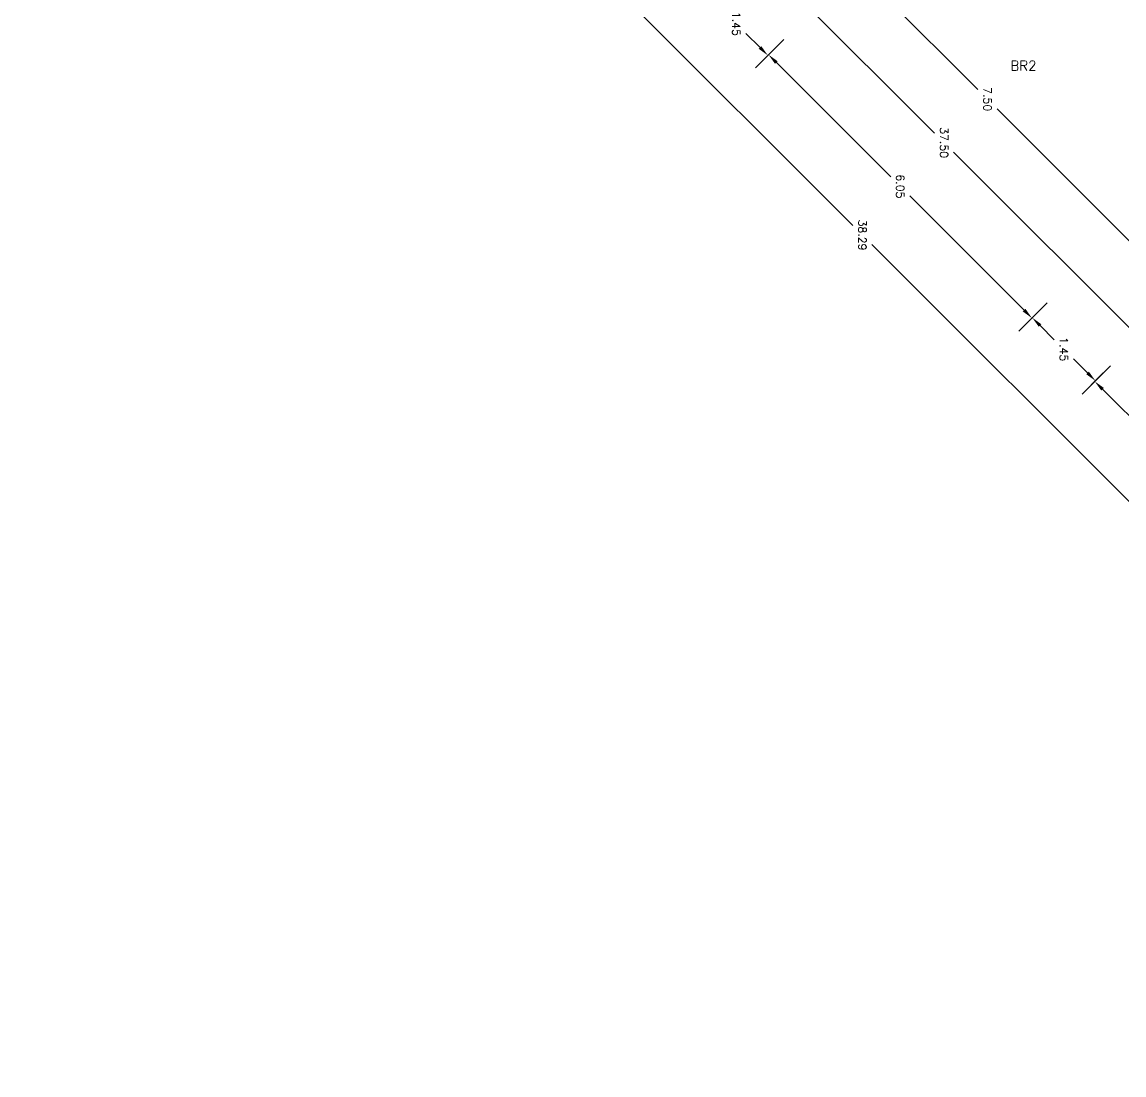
# Model space of a CAD drawing. Extents: x 19.8 to 90.6, y 5.5 to 74.
# Drawn here: x 19.87 to 37.76, y 6.1 to 23.21 of the extents above; entities that cross this region are included whole.
import ezdxf

# ---------------------------------------------------------------- set-up
doc = ezdxf.new("R2010")
doc.units = 0
doc.header["$MEASUREMENT"] = 0
doc.linetypes.add('Default', pattern=[0])
doc.linetypes.add('Solid', pattern=[0])
doc.layers.get('DEFPOINTS').update_dxf_attribs({"linetype": 'Solid'})
doc.layers.add('Dimensions (COTAS)', color=212, linetype='Solid')
doc.layers.add('Text O', color=212, linetype='Default')
doc.styles.add('Simplex', font='SIMPLEX.SHX')
doc.dimstyles.get("Standard").update_dxf_attribs({"dimtxt": 0.13, "dimasz": 0.18, "dimexe": 0.18, "dimexo": 0.0625, "dimgap": 0.09, "dimtad": 1, "dimtih": 1, "dimtoh": 1, "dimzin": 0, "dimdsep": 46, "dimtxsty": 'Simplex', "dimcen": 0.09, "dimadec": 0, "dimazin": 0, "dimtfac": 1, "dimtofl": 0, "dimtmove": 0, "dimatfit": 3, "dimfxl": 0, "dimtolj": 1, "dimtzin": 0, "dimarcsym": 0})

# ---------------------------------------------------------------- blocks, each defined once
blk = doc.blocks.new('*D19')
at = {"layer": 'DEFPOINTS', "color": 0}
for p in [(19.869, 33.175), (19.979, 33.285), (46.944, 6.1)]:
    blk.add_point(p, dxfattribs=at)
at = {"layer": 'Dimensions (COTAS)', "color": 0, "lineweight": -2}
for p, q in [((19.913, 33.219), (20.106, 33.412)), ((20.106, 33.158), (33.361, 19.902)), ((46.927, 6.337), (33.671, 19.592)), ((46.988, 6.144), (47.181, 6.337))]:
    blk.add_line(p, q, dxfattribs=at)
at = {"layer": 'Dimensions (COTAS)', "color": 0}
for points in [[(20.127, 33.179), (20.085, 33.136), (19.979, 33.285)], [(46.948, 6.358), (46.906, 6.316), (47.054, 6.21)]]:
    blk.add_solid(points, dxfattribs=at)
at = {"layer": 'Dimensions (COTAS)', "color": 0, "insert": (33.516, 19.747), "char_height": 0.13, "attachment_point": 5, "rotation": 270, "style": 'Simplex'}
blk.add_mtext('\\A1;38.29', dxfattribs=at)
blk = doc.blocks.new('*D20')
at = {"layer": 'DEFPOINTS', "color": 0}
for p in [(23.949, 36.873), (21.584, 34.508), (50.466, 10.357)]:
    blk.add_point(p, dxfattribs=at)
at = {"layer": 'Dimensions (COTAS)', "color": 0, "lineweight": -2}
for p, q in [((23.905, 36.829), (21.456, 34.38)), ((21.711, 34.38), (34.687, 21.404)), ((47.973, 8.118), (34.997, 21.094)), ((50.421, 10.312), (47.973, 7.864))]:
    blk.add_line(p, q, dxfattribs=at)
at = {"layer": 'Dimensions (COTAS)', "color": 0}
for points in [[(21.732, 34.401), (21.69, 34.359), (21.584, 34.508)], [(47.994, 8.14), (47.952, 8.097), (48.1, 7.991)]]:
    blk.add_solid(points, dxfattribs=at)
at = {"layer": 'Dimensions (COTAS)', "color": 0, "insert": (34.842, 21.249), "char_height": 0.13, "attachment_point": 5, "rotation": 270, "style": 'Simplex'}
blk.add_mtext('\\A1;37.50', dxfattribs=at)
blk = doc.blocks.new('*D26')
at = {"layer": 'DEFPOINTS', "color": 0}
for p in [(31.886, 22.572), (31.992, 22.677), (36.164, 18.294)]:
    blk.add_point(p, dxfattribs=at)
at = {"layer": 'Dimensions (COTAS)', "color": 0, "lineweight": -2}
for p, q in [((31.931, 22.616), (32.119, 22.804)), ((32.119, 22.55), (33.976, 20.693)), ((36.142, 18.526), (34.286, 20.383)), ((36.209, 18.338), (36.397, 18.526))]:
    blk.add_line(p, q, dxfattribs=at)
at = {"layer": 'Dimensions (COTAS)', "color": 0}
for points in [[(32.14, 22.571), (32.098, 22.529), (31.992, 22.677)], [(36.164, 18.548), (36.121, 18.505), (36.27, 18.399)]]:
    blk.add_solid(points, dxfattribs=at)
at = {"layer": 'Dimensions (COTAS)', "color": 0, "insert": (34.131, 20.538), "char_height": 0.13, "attachment_point": 5, "rotation": 270, "style": 'Simplex'}
blk.add_mtext('\\A1;6.05', dxfattribs=at)
blk = doc.blocks.new('*D27')
at = {"layer": 'DEFPOINTS', "color": 0}
for p in [(34.556, 26.267), (32.896, 24.607), (39.859, 20.963)]:
    blk.add_point(p, dxfattribs=at)
at = {"layer": 'Dimensions (COTAS)', "color": 0, "lineweight": -2}
for p, q in [((34.512, 26.222), (32.769, 24.48)), ((33.023, 24.48), (35.393, 22.11)), ((38.072, 19.431), (35.703, 21.8)), ((39.815, 20.919), (38.072, 19.176))]:
    blk.add_line(p, q, dxfattribs=at)
at = {"layer": 'Dimensions (COTAS)', "color": 0}
for points in [[(33.045, 24.501), (33.002, 24.458), (32.896, 24.607)], [(38.093, 19.452), (38.051, 19.41), (38.199, 19.304)]]:
    blk.add_solid(points, dxfattribs=at)
at = {"layer": 'Dimensions (COTAS)', "color": 0, "insert": (35.548, 21.955), "char_height": 0.13, "attachment_point": 5, "rotation": 270, "style": 'Simplex'}
blk.add_mtext('\\A1;7.50', dxfattribs=at)
blk = doc.blocks.new('L')
at = {"color": 0}
blk.add_line((0, 0.15), (0, -0.5), dxfattribs=at)
blk = doc.blocks.new('*D28')
at = {"layer": 'DEFPOINTS', "color": 0}
for p in [(30.956, 23.692), (30.861, 23.597), (31.886, 22.572)]:
    blk.add_point(p, dxfattribs=at)
at = {"layer": 'Dimensions (COTAS)', "color": 0, "lineweight": -2}
for p, q in [((30.905, 23.641), (31.083, 23.819)), ((31.083, 23.565), (31.314, 23.334)), ((31.854, 22.794), (31.624, 23.024)), ((31.931, 22.616), (32.109, 22.794))]:
    blk.add_line(p, q, dxfattribs=at)
at = {"layer": 'Dimensions (COTAS)', "color": 0}
for points in [[(31.105, 23.586), (31.062, 23.544), (30.956, 23.692)], [(31.875, 22.815), (31.833, 22.773), (31.981, 22.667)]]:
    blk.add_solid(points, dxfattribs=at)
at = {"layer": 'Dimensions (COTAS)', "color": 0, "insert": (31.469, 23.179), "char_height": 0.13, "attachment_point": 5, "rotation": 270, "style": 'Simplex'}
blk.add_mtext('\\A1;1.45', dxfattribs=at)
blk = doc.blocks.new('*D30')
at = {"layer": 'DEFPOINTS', "color": 0}
for p in [(37.29, 17.369), (37.19, 17.269), (41.468, 12.991)]:
    blk.add_point(p, dxfattribs=at)
at = {"layer": 'Dimensions (COTAS)', "color": 0, "lineweight": -2}
for p, q in [((37.234, 17.313), (37.417, 17.496)), ((37.417, 17.241), (39.274, 15.385)), ((41.441, 13.218), (39.584, 15.075)), ((41.512, 13.035), (41.695, 13.218))]:
    blk.add_line(p, q, dxfattribs=at)
at = {"layer": 'Dimensions (COTAS)', "color": 0}
for points in [[(37.438, 17.263), (37.396, 17.22), (37.29, 17.369)], [(41.462, 13.239), (41.419, 13.197), (41.568, 13.091)]]:
    blk.add_solid(points, dxfattribs=at)
at = {"layer": 'Dimensions (COTAS)', "color": 0, "insert": (39.429, 15.23), "char_height": 0.13, "attachment_point": 5, "rotation": 270, "style": 'Simplex'}
blk.add_mtext('\\A1;6.05', dxfattribs=at)
blk = doc.blocks.new('*D31')
at = {"layer": 'DEFPOINTS', "color": 0}
for p in [(36.164, 18.294), (36.275, 18.404), (37.19, 17.269)]:
    blk.add_point(p, dxfattribs=at)
at = {"layer": 'Dimensions (COTAS)', "color": 0, "lineweight": -2}
for p, q in [((36.209, 18.338), (36.402, 18.532)), ((36.402, 18.277), (36.633, 18.047)), ((37.173, 17.506), (36.943, 17.737)), ((37.234, 17.313), (37.428, 17.506))]:
    blk.add_line(p, q, dxfattribs=at)
at = {"layer": 'Dimensions (COTAS)', "color": 0}
for points in [[(36.423, 18.298), (36.381, 18.256), (36.275, 18.404)], [(37.194, 17.528), (37.152, 17.485), (37.3, 17.379)]]:
    blk.add_solid(points, dxfattribs=at)
at = {"layer": 'Dimensions (COTAS)', "color": 0, "insert": (36.788, 17.892), "char_height": 0.13, "attachment_point": 5, "rotation": 270, "style": 'Simplex'}
blk.add_mtext('\\A1;1.45', dxfattribs=at)

msp = doc.modelspace()

# ---------------------------------------------------------------- block references
at = {"layer": 'Dimensions (COTAS)', "xscale": -1, "rotation": 135.0000000000032}
for p in [(31.886, 22.572), (36.164, 18.294), (37.19, 17.269)]:
    msp.add_blockref('L', p, dxfattribs=at)

# ---------------------------------------------------------------- texts
at = {"layer": 'Text O', "style": 'Simplex'}
msp.add_text('BR2', height=0.16, dxfattribs=at).set_placement((35.92, 22.419))

# ---------------------------------------------------------------- dimensions: what is measured, and where the dimension line sits
at = {"layer": 'Dimensions (COTAS)'}
for base, p1, p2, picture, middle in [((21.584, 34.508), (50.466, 10.357), (23.949, 36.873), '*D20', (34.842, 21.249)), ((19.979, 33.285), (46.944, 6.1), (19.869, 33.175), '*D19', (33.516, 19.747)), ((32.896, 24.607), (39.859, 20.963), (34.556, 26.267), '*D27', (35.548, 21.955)), ((30.956, 23.692), (31.886, 22.572), (30.861, 23.597), '*D28', (31.469, 23.179)), ((31.992, 22.677), (36.164, 18.294), (31.886, 22.572), '*D26', (34.131, 20.538)), ((36.275, 18.404), (37.19, 17.269), (36.164, 18.294), '*D31', (36.788, 17.892)), ((37.29, 17.369), (41.468, 12.991), (37.19, 17.269), '*D30', (39.429, 15.23))]:
    dim = msp.add_linear_dim(base=base, p1=p1, p2=p2, angle=315, dimstyle='Standard', dxfattribs=at)
    dim.commit()
    dim.dimension.update_dxf_attribs({"geometry": picture, "text_midpoint": middle, "dimtype": 160, "text_rotation": -90})

doc.saveas('drawing.dxf')
